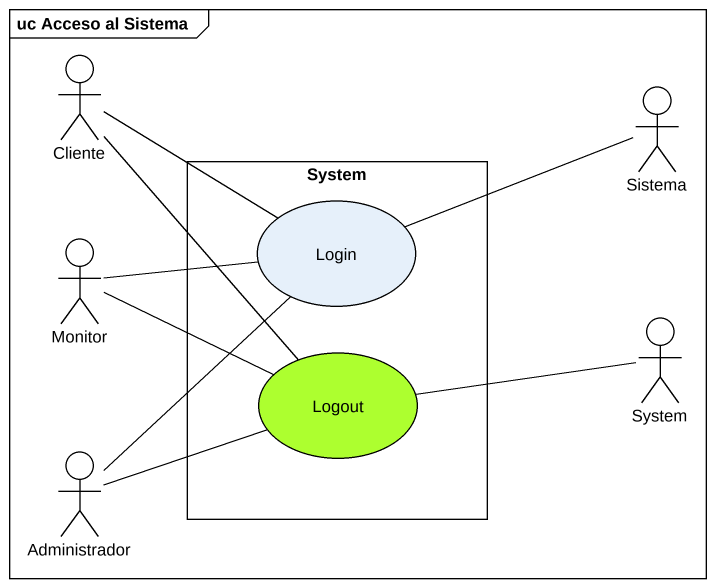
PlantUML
@startuml
mainframe uc Acceso al Sistema
actor Cliente
actor Sistema
rectangle System {
  usecase Login
  usecase Logout #ADFF2F
}
actor Monitor
actor "System" as System_2
actor Administrador
Cliente -right- Login
Cliente -- Logout
Sistema -left- Login
Monitor -right- Login
Monitor -right- Logout
System_2 -left- Logout
Administrador -up- Login
Administrador -right- Logout
@enduml
